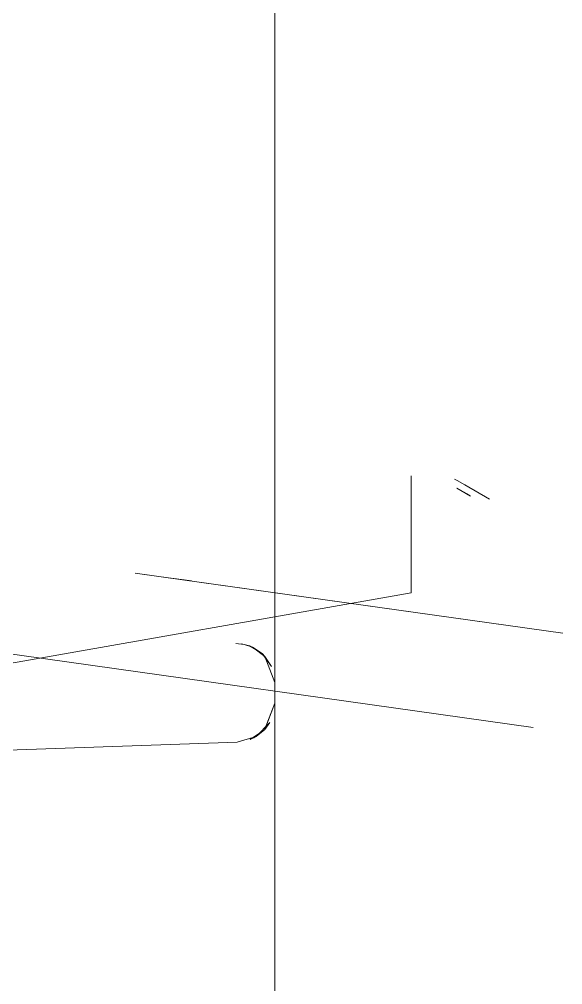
# Model space of a CAD drawing. Header units: millimetres. Extents: x 0 to 1729, y -270 to 583.
# Drawn here: x 1253.78 to 1267.72, y 378.44 to 403.22 of the extents above; entities that cross this region are included whole.
import ezdxf

# ---------------------------------------------------------------- set-up
doc = ezdxf.new("R2010")
doc.units = ezdxf.units.MM
doc.layers.add('OUTLINE', color=7, linetype='Continuous')

msp = doc.modelspace()

# ---------------------------------------------------------------- linework, layer by layer
at = {"layer": 'OUTLINE', "lineweight": 13}
for p, q in [((1260.34, 6), (1260.34, 422)), ((1260.34, 6), (1260.34, 422)), ((1260.34, 6), (1260.34, 422)), ((1260.34, 6), (1260.34, 422)), ((1263.84, 391.366), (1263.84, 391.5)), ((1263.84, 391.5), (1263.84, 391.5)), ((1263.84, 391.5), (1263.84, 391.366)), ((1263.84, 391.366), (1263.84, 391.5)), ((1263.84, 391.5), (1263.84, 391.5)), ((1263.84, 391.5), (1263.84, 391.366)), ((1263.84, 391.366), (1263.84, 391.5)), ((1263.84, 391.5), (1263.84, 391.5)), ((1263.84, 391.5), (1263.84, 391.366)), ((1263.84, 391.001), (1263.84, 391.366)), ((1263.84, 391.366), (1263.84, 391.001)), ((1263.84, 391.001), (1263.84, 391.366)), ((1263.84, 391.366), (1263.84, 391.001)), ((1263.84, 391.001), (1263.84, 391.366)), ((1263.84, 391.366), (1263.84, 391.001)), ((1265.02, 391.379), (1264.952, 391.418)), ((1264.969, 391.408), (1264.952, 391.418)), ((1264.952, 391.418), (1264.969, 391.408)), ((1265.02, 391.379), (1264.952, 391.418)), ((1264.969, 391.408), (1264.952, 391.418)), ((1264.952, 391.418), (1264.969, 391.408)), ((1265.02, 391.379), (1264.952, 391.418)), ((1264.969, 391.408), (1264.952, 391.418)), ((1264.952, 391.418), (1264.969, 391.408)), ((1265.02, 391.379), (1264.969, 391.408)), ((1264.969, 391.408), (1265.02, 391.379)), ((1265.02, 391.379), (1264.969, 391.408)), ((1264.969, 391.408), (1265.02, 391.379)), ((1265.02, 391.379), (1264.969, 391.408)), ((1264.969, 391.408), (1265.02, 391.379)), ((1265.213, 391.267), (1265.02, 391.379)), ((1265.02, 391.379), (1265.213, 391.267)), ((1265.213, 391.267), (1265.02, 391.379)), ((1265.02, 391.379), (1265.213, 391.267)), ((1265.213, 391.267), (1265.02, 391.379)), ((1265.02, 391.379), (1265.213, 391.267)), ((1265.362, 390.977), (1265.012, 391.187)), ((1265.012, 391.187), (1265.331, 391.006)), ((1265.362, 390.977), (1265.012, 391.187)), ((1265.012, 391.187), (1265.331, 391.006)), ((1265.331, 391.006), (1265.012, 391.187)), ((1265.012, 391.187), (1265.362, 390.977)), ((1265.843, 390.903), (1265.213, 391.267)), ((1265.213, 391.267), (1265.843, 390.903)), ((1265.843, 390.903), (1265.213, 391.267)), ((1265.213, 391.267), (1265.843, 390.903)), ((1265.843, 390.903), (1265.213, 391.267)), ((1265.213, 391.267), (1265.843, 390.903)), ((1263.84, 390.502), (1263.84, 391.001)), ((1263.84, 391.001), (1263.84, 390.502)), ((1263.84, 390.502), (1263.84, 391.001)), ((1263.84, 391.001), (1263.84, 390.502)), ((1263.84, 390.502), (1263.84, 391.001)), ((1263.84, 391.001), (1263.84, 390.502)), ((1263.84, 388.5), (1263.84, 390.502)), ((1263.84, 388.5), (1263.84, 390.502)), ((1263.84, 388.5), (1263.84, 390.502)), ((1263.84, 388.5), (1263.84, 390.502)), ((1263.84, 388.5), (1263.84, 390.502)), ((1263.84, 388.5), (1263.84, 390.502)), ((1267.724, 387.462), (1256.753, 389.004)), ((1256.753, 389.004), (1257.481, 388.902)), ((1257.481, 388.902), (1256.753, 389.004)), ((1256.753, 389.004), (1267.724, 387.462)), ((1267.724, 387.462), (1256.753, 389.004)), ((1256.753, 389.004), (1257.481, 388.902)), ((1257.481, 388.902), (1256.753, 389.004)), ((1256.753, 389.004), (1267.724, 387.462)), ((1267.724, 387.462), (1256.753, 389.004)), ((1256.753, 389.004), (1257.481, 388.902)), ((1257.481, 388.902), (1256.753, 389.004)), ((1256.753, 389.004), (1267.724, 387.462)), ((1267.724, 387.462), (1256.753, 389.004)), ((1256.753, 389.004), (1257.481, 388.902)), ((1257.481, 388.902), (1256.753, 389.004)), ((1256.753, 389.004), (1267.724, 387.462)), ((1267.724, 387.462), (1256.753, 389.004)), ((1256.753, 389.004), (1257.481, 388.902)), ((1257.481, 388.902), (1256.753, 389.004)), ((1256.753, 389.004), (1267.724, 387.462)), ((1267.724, 387.462), (1256.753, 389.004)), ((1256.753, 389.004), (1257.481, 388.902)), ((1257.481, 388.902), (1256.753, 389.004)), ((1256.753, 389.004), (1267.724, 387.462)), ((1257.481, 388.902), (1258.009, 388.828)), ((1258.009, 388.828), (1257.481, 388.902)), ((1257.481, 388.902), (1267.724, 387.462)), ((1267.724, 387.462), (1257.481, 388.902)), ((1257.481, 388.902), (1258.009, 388.828)), ((1258.009, 388.828), (1257.481, 388.902)), ((1257.481, 388.902), (1258.009, 388.828)), ((1258.009, 388.828), (1257.481, 388.902)), ((1257.481, 388.902), (1258.009, 388.828)), ((1258.009, 388.828), (1257.481, 388.902)), ((1257.481, 388.902), (1267.724, 387.462)), ((1267.724, 387.462), (1257.481, 388.902)), ((1257.481, 388.902), (1258.009, 388.828)), ((1258.009, 388.828), (1257.481, 388.902)), ((1257.481, 388.902), (1258.009, 388.828)), ((1258.009, 388.828), (1257.481, 388.902)), ((1257.481, 388.902), (1258.009, 388.828)), ((1258.009, 388.828), (1257.481, 388.902)), ((1257.481, 388.902), (1258.009, 388.828)), ((1258.009, 388.828), (1257.481, 388.902)), ((1257.481, 388.902), (1267.724, 387.462)), ((1267.724, 387.462), (1257.481, 388.902)), ((1257.481, 388.902), (1258.009, 388.828)), ((1258.009, 388.828), (1257.481, 388.902)), ((1258.009, 388.828), (1258.201, 388.801)), ((1258.201, 388.801), (1258.009, 388.828)), ((1258.009, 388.828), (1258.201, 388.801)), ((1258.201, 388.801), (1258.009, 388.828)), ((1258.009, 388.828), (1258.201, 388.801)), ((1258.201, 388.801), (1258.009, 388.828)), ((1258.009, 388.828), (1258.201, 388.801)), ((1258.201, 388.801), (1258.009, 388.828)), ((1258.009, 388.828), (1258.201, 388.801)), ((1258.201, 388.801), (1258.009, 388.828)), ((1258.009, 388.828), (1258.201, 388.801)), ((1258.201, 388.801), (1258.009, 388.828)), ((1258.009, 388.828), (1258.201, 388.801)), ((1258.201, 388.801), (1258.009, 388.828)), ((1258.009, 388.828), (1258.201, 388.801)), ((1258.201, 388.801), (1258.009, 388.828)), ((1258.009, 388.828), (1258.201, 388.801)), ((1258.201, 388.801), (1258.009, 388.828)), ((1258.009, 388.828), (1258.201, 388.801)), ((1258.201, 388.801), (1258.009, 388.828)), ((1258.009, 388.828), (1258.201, 388.801)), ((1258.201, 388.801), (1258.009, 388.828)), ((1258.009, 388.828), (1258.201, 388.801)), ((1258.201, 388.801), (1258.009, 388.828)), ((1242.062, 388.544), (1266.97, 385.044)), ((1266.97, 385.044), (1242.062, 388.544)), ((1242.062, 388.544), (1266.97, 385.044)), ((1266.97, 385.044), (1242.062, 388.544)), ((1242.062, 388.544), (1266.97, 385.044)), ((1266.97, 385.044), (1242.062, 388.544)), ((1252.157, 386.44), (1263.84, 388.5)), ((1263.84, 388.5), (1252.157, 386.44)), ((1252.157, 386.44), (1263.84, 388.5)), ((1263.84, 388.5), (1252.157, 386.44)), ((1252.157, 386.44), (1263.84, 388.5)), ((1263.84, 388.5), (1252.157, 386.44)), ((1263.84, 388.5), (1263.84, 388.5)), ((1263.84, 388.5), (1263.84, 388.5)), ((1263.84, 388.5), (1263.84, 388.5)), ((1259.34, 387.195), (1259.555, 387.171)), ((1259.34, 387.195), (1259.555, 387.171)), ((1259.555, 387.171), (1259.34, 387.195)), ((1259.555, 387.171), (1259.34, 387.195)), ((1259.481, 387.185), (1259.689, 387.133)), ((1259.481, 387.185), (1259.555, 387.171)), ((1259.481, 387.185), (1259.689, 387.133)), ((1259.481, 387.185), (1259.555, 387.171)), ((1259.555, 387.171), (1259.481, 387.185)), ((1259.689, 387.133), (1259.481, 387.185)), ((1259.555, 387.171), (1259.481, 387.185)), ((1259.689, 387.133), (1259.481, 387.185)), ((1259.689, 387.133), (1259.555, 387.171)), ((1259.762, 387.1), (1259.555, 387.171)), ((1259.689, 387.133), (1259.555, 387.171)), ((1259.762, 387.1), (1259.555, 387.171)), ((1259.555, 387.171), (1259.762, 387.1)), ((1259.555, 387.171), (1259.689, 387.133)), ((1259.555, 387.171), (1259.762, 387.1)), ((1259.555, 387.171), (1259.689, 387.133)), ((1259.689, 387.133), (1260.009, 386.938)), ((1259.689, 387.133), (1259.762, 387.1)), ((1259.689, 387.133), (1260.009, 386.938)), ((1259.689, 387.133), (1259.762, 387.1)), ((1259.762, 387.1), (1259.689, 387.133)), ((1260.009, 386.938), (1259.689, 387.133)), ((1259.762, 387.1), (1259.689, 387.133)), ((1260.009, 386.938), (1259.689, 387.133)), ((1260.009, 386.938), (1259.762, 387.1)), ((1260.083, 386.865), (1259.762, 387.1)), ((1260.009, 386.938), (1259.762, 387.1)), ((1260.083, 386.865), (1259.762, 387.1)), ((1259.762, 387.1), (1260.083, 386.865)), ((1259.762, 387.1), (1260.009, 386.938)), ((1259.762, 387.1), (1260.083, 386.865)), ((1259.762, 387.1), (1260.009, 386.938)), ((1260.009, 386.938), (1260.252, 386.606)), ((1260.009, 386.938), (1260.083, 386.865)), ((1260.009, 386.938), (1260.252, 386.606)), ((1260.009, 386.938), (1260.083, 386.865)), ((1260.083, 386.865), (1260.009, 386.938)), ((1260.252, 386.606), (1260.009, 386.938)), ((1260.083, 386.865), (1260.009, 386.938)), ((1260.252, 386.606), (1260.009, 386.938)), ((1260.252, 386.606), (1260.083, 386.865)), ((1260.34, 386.195), (1260.083, 386.865)), ((1260.252, 386.606), (1260.083, 386.865)), ((1260.34, 386.195), (1260.083, 386.865)), ((1260.083, 386.865), (1260.34, 386.195)), ((1260.083, 386.865), (1260.252, 386.606)), ((1260.083, 386.865), (1260.34, 386.195)), ((1260.083, 386.865), (1260.252, 386.606)), ((1260.34, 385.661), (1260.074, 384.982)), ((1260.34, 385.661), (1260.074, 384.982)), ((1260.34, 385.661), (1260.074, 384.982)), ((1260.074, 384.982), (1260.34, 385.661)), ((1260.074, 384.982), (1260.34, 385.661)), ((1260.074, 384.982), (1260.34, 385.661)), ((1260.083, 384.992), (1260.34, 385.661)), ((1260.083, 384.992), (1260.34, 385.661)), ((1260.34, 385.661), (1260.083, 384.992)), ((1260.34, 385.661), (1260.083, 384.992)), ((1259.86, 384.807), (1260.212, 385.171)), ((1259.86, 384.807), (1260.212, 385.171)), ((1259.86, 384.807), (1260.212, 385.171)), ((1259.86, 384.807), (1260.212, 385.171)), ((1259.86, 384.807), (1260.212, 385.171)), ((1259.86, 384.807), (1260.212, 385.171)), ((1259.86, 384.807), (1260.212, 385.171)), ((1259.86, 384.807), (1260.212, 385.171)), ((1259.86, 384.807), (1260.212, 385.171)), ((1259.86, 384.807), (1260.212, 385.171)), ((1260.074, 384.982), (1260.212, 385.171)), ((1260.074, 384.982), (1260.212, 385.171)), ((1260.074, 384.982), (1260.212, 385.171)), ((1260.212, 385.171), (1260.074, 384.982)), ((1260.212, 385.171), (1260.074, 384.982)), ((1260.212, 385.171), (1260.074, 384.982)), ((1260.212, 385.171), (1260.083, 384.992)), ((1260.212, 385.171), (1260.083, 384.992)), ((1260.083, 384.992), (1260.212, 385.171)), ((1260.083, 384.992), (1260.212, 385.171)), ((1260.074, 384.982), (1259.707, 384.732)), ((1260.074, 384.982), (1259.707, 384.732)), ((1260.074, 384.982), (1259.707, 384.732)), ((1259.707, 384.732), (1260.074, 384.982)), ((1259.707, 384.732), (1260.074, 384.982)), ((1259.707, 384.732), (1260.074, 384.982)), ((1259.801, 384.774), (1260.083, 384.992)), ((1259.801, 384.774), (1260.083, 384.992)), ((1260.083, 384.992), (1259.801, 384.774)), ((1260.083, 384.992), (1259.801, 384.774)), ((1259.86, 384.807), (1260.083, 384.992)), ((1259.86, 384.807), (1260.083, 384.992)), ((1260.083, 384.992), (1259.86, 384.807)), ((1260.083, 384.992), (1259.86, 384.807)), ((1260.074, 384.982), (1259.86, 384.807)), ((1260.074, 384.982), (1259.86, 384.807)), ((1260.074, 384.982), (1259.86, 384.807)), ((1259.86, 384.807), (1260.074, 384.982)), ((1259.86, 384.807), (1260.074, 384.982)), ((1259.86, 384.807), (1260.074, 384.982)), ((1240.34, 383.997), (1259.375, 384.662)), ((1259.375, 384.662), (1240.34, 383.997)), ((1240.34, 383.997), (1259.375, 384.662)), ((1259.375, 384.662), (1240.34, 383.997)), ((1240.34, 383.997), (1259.375, 384.662)), ((1259.375, 384.662), (1240.34, 383.997)), ((1240.34, 383.997), (1259.375, 384.662)), ((1259.375, 384.662), (1240.34, 383.997)), ((1240.34, 383.997), (1259.375, 384.662)), ((1259.375, 384.662), (1240.34, 383.997)), ((1259.375, 384.662), (1259.86, 384.807)), ((1259.375, 384.662), (1259.86, 384.807)), ((1259.375, 384.662), (1259.86, 384.807)), ((1259.375, 384.662), (1259.86, 384.807)), ((1259.375, 384.662), (1259.86, 384.807)), ((1259.375, 384.662), (1259.86, 384.807)), ((1259.375, 384.662), (1259.86, 384.807)), ((1259.375, 384.662), (1259.86, 384.807)), ((1259.375, 384.662), (1259.86, 384.807)), ((1259.375, 384.662), (1259.86, 384.807)), ((1259.707, 384.732), (1259.86, 384.807)), ((1259.707, 384.732), (1259.86, 384.807)), ((1259.707, 384.732), (1259.86, 384.807)), ((1259.86, 384.807), (1259.707, 384.732)), ((1259.86, 384.807), (1259.707, 384.732)), ((1259.86, 384.807), (1259.707, 384.732)), ((1259.86, 384.807), (1259.801, 384.774)), ((1259.86, 384.807), (1259.801, 384.774)), ((1259.801, 384.774), (1259.86, 384.807)), ((1259.801, 384.774), (1259.86, 384.807))]:
    msp.add_line(p, q, dxfattribs=at)

doc.saveas('drawing.dxf')
